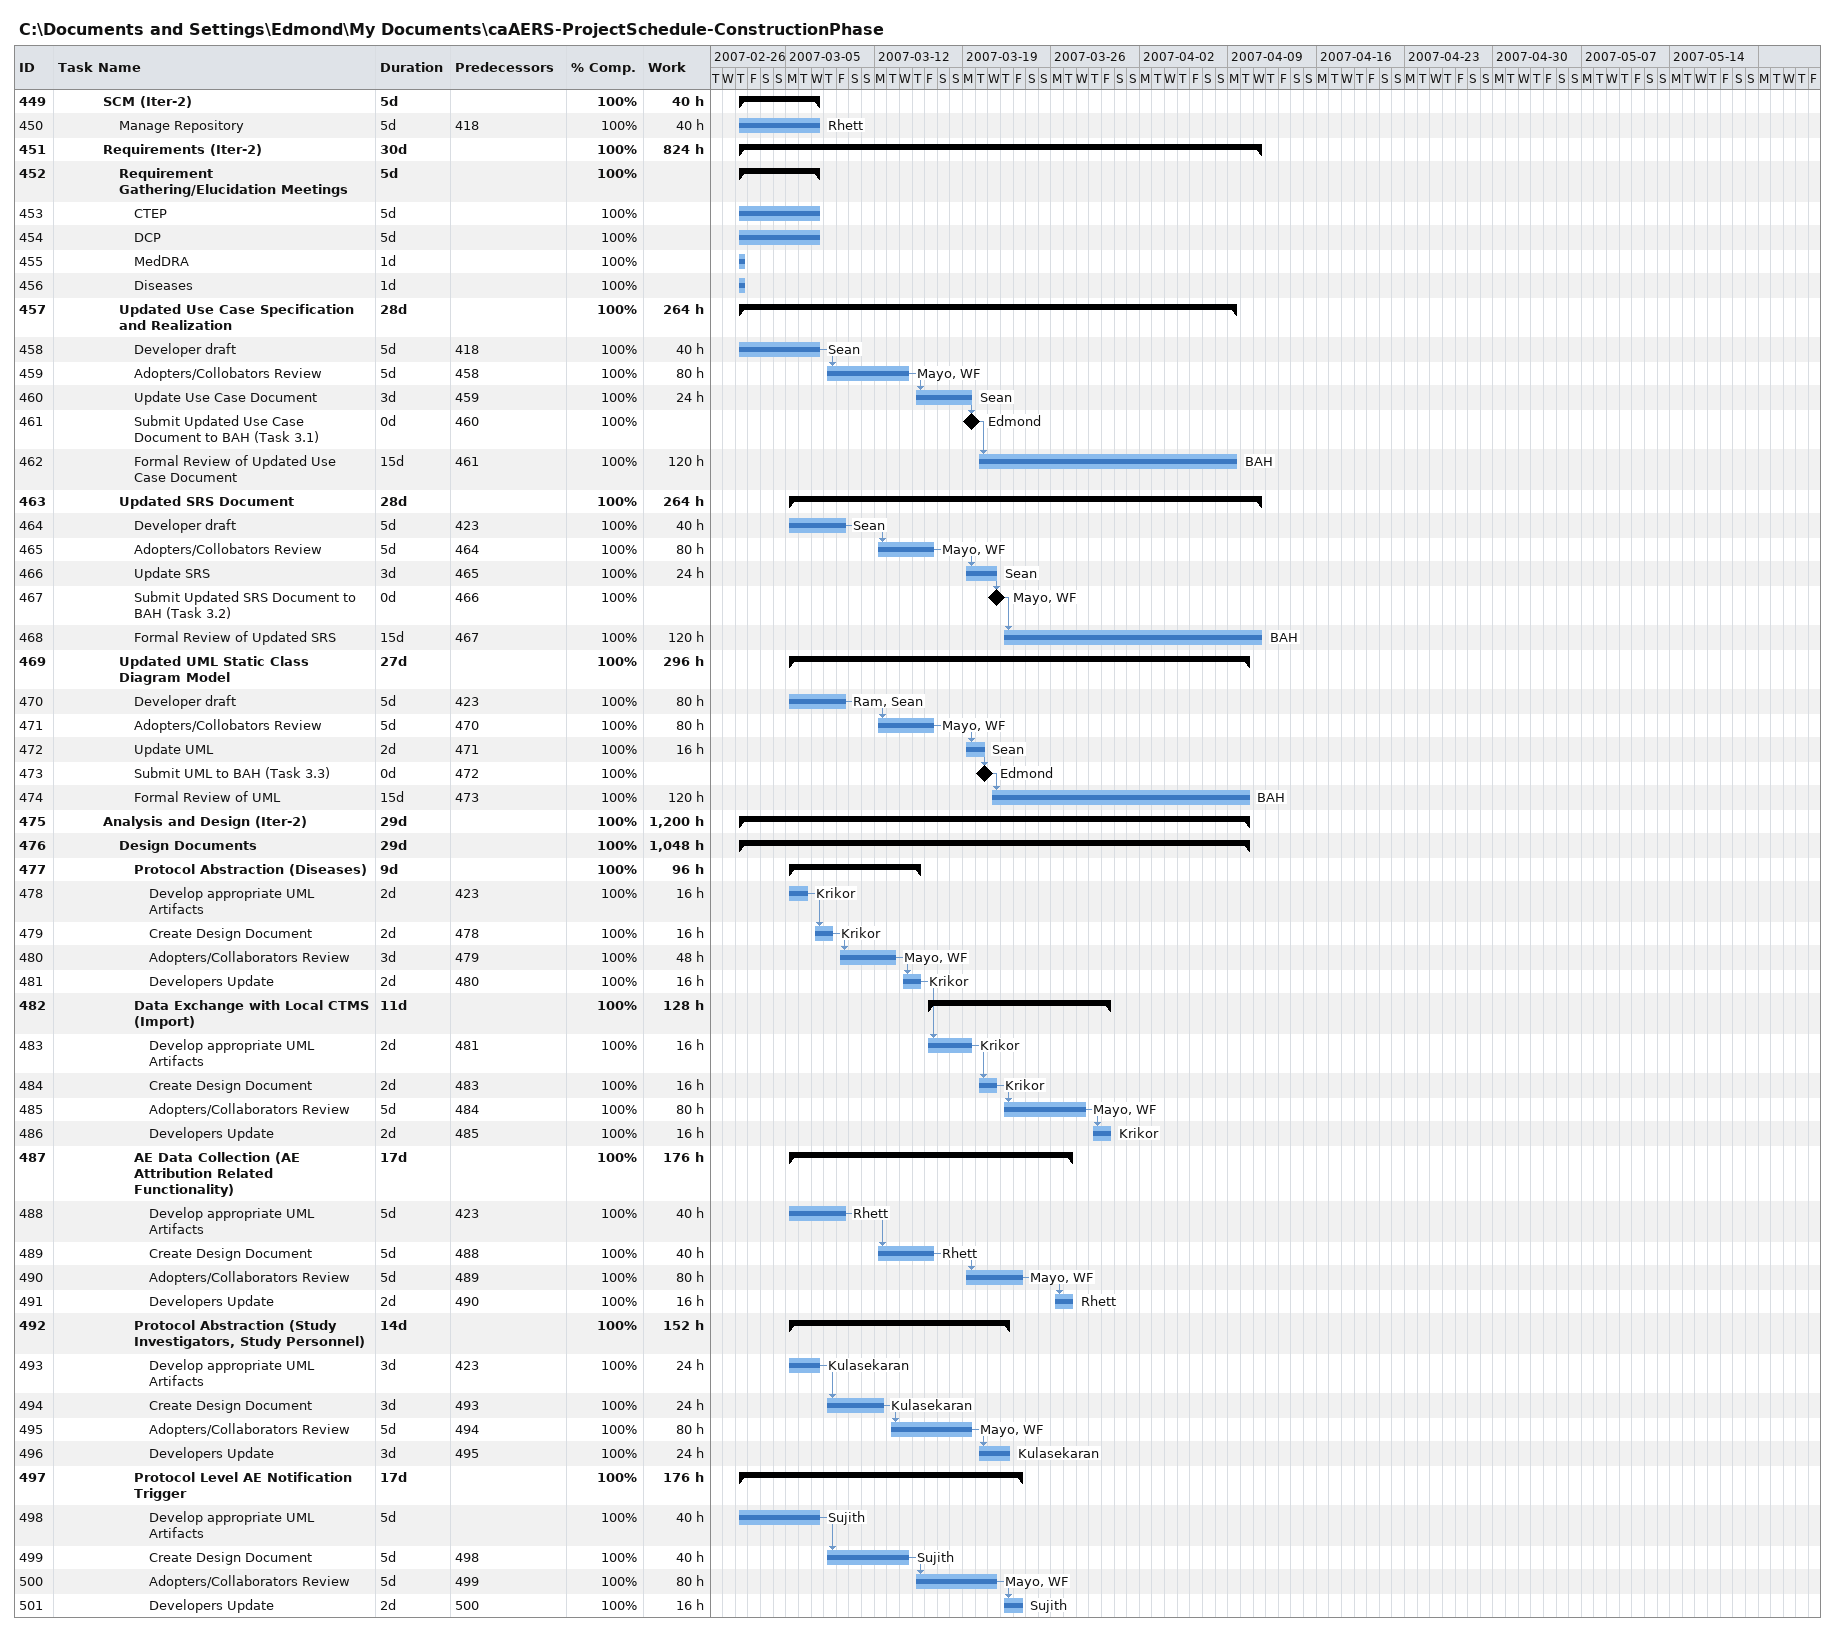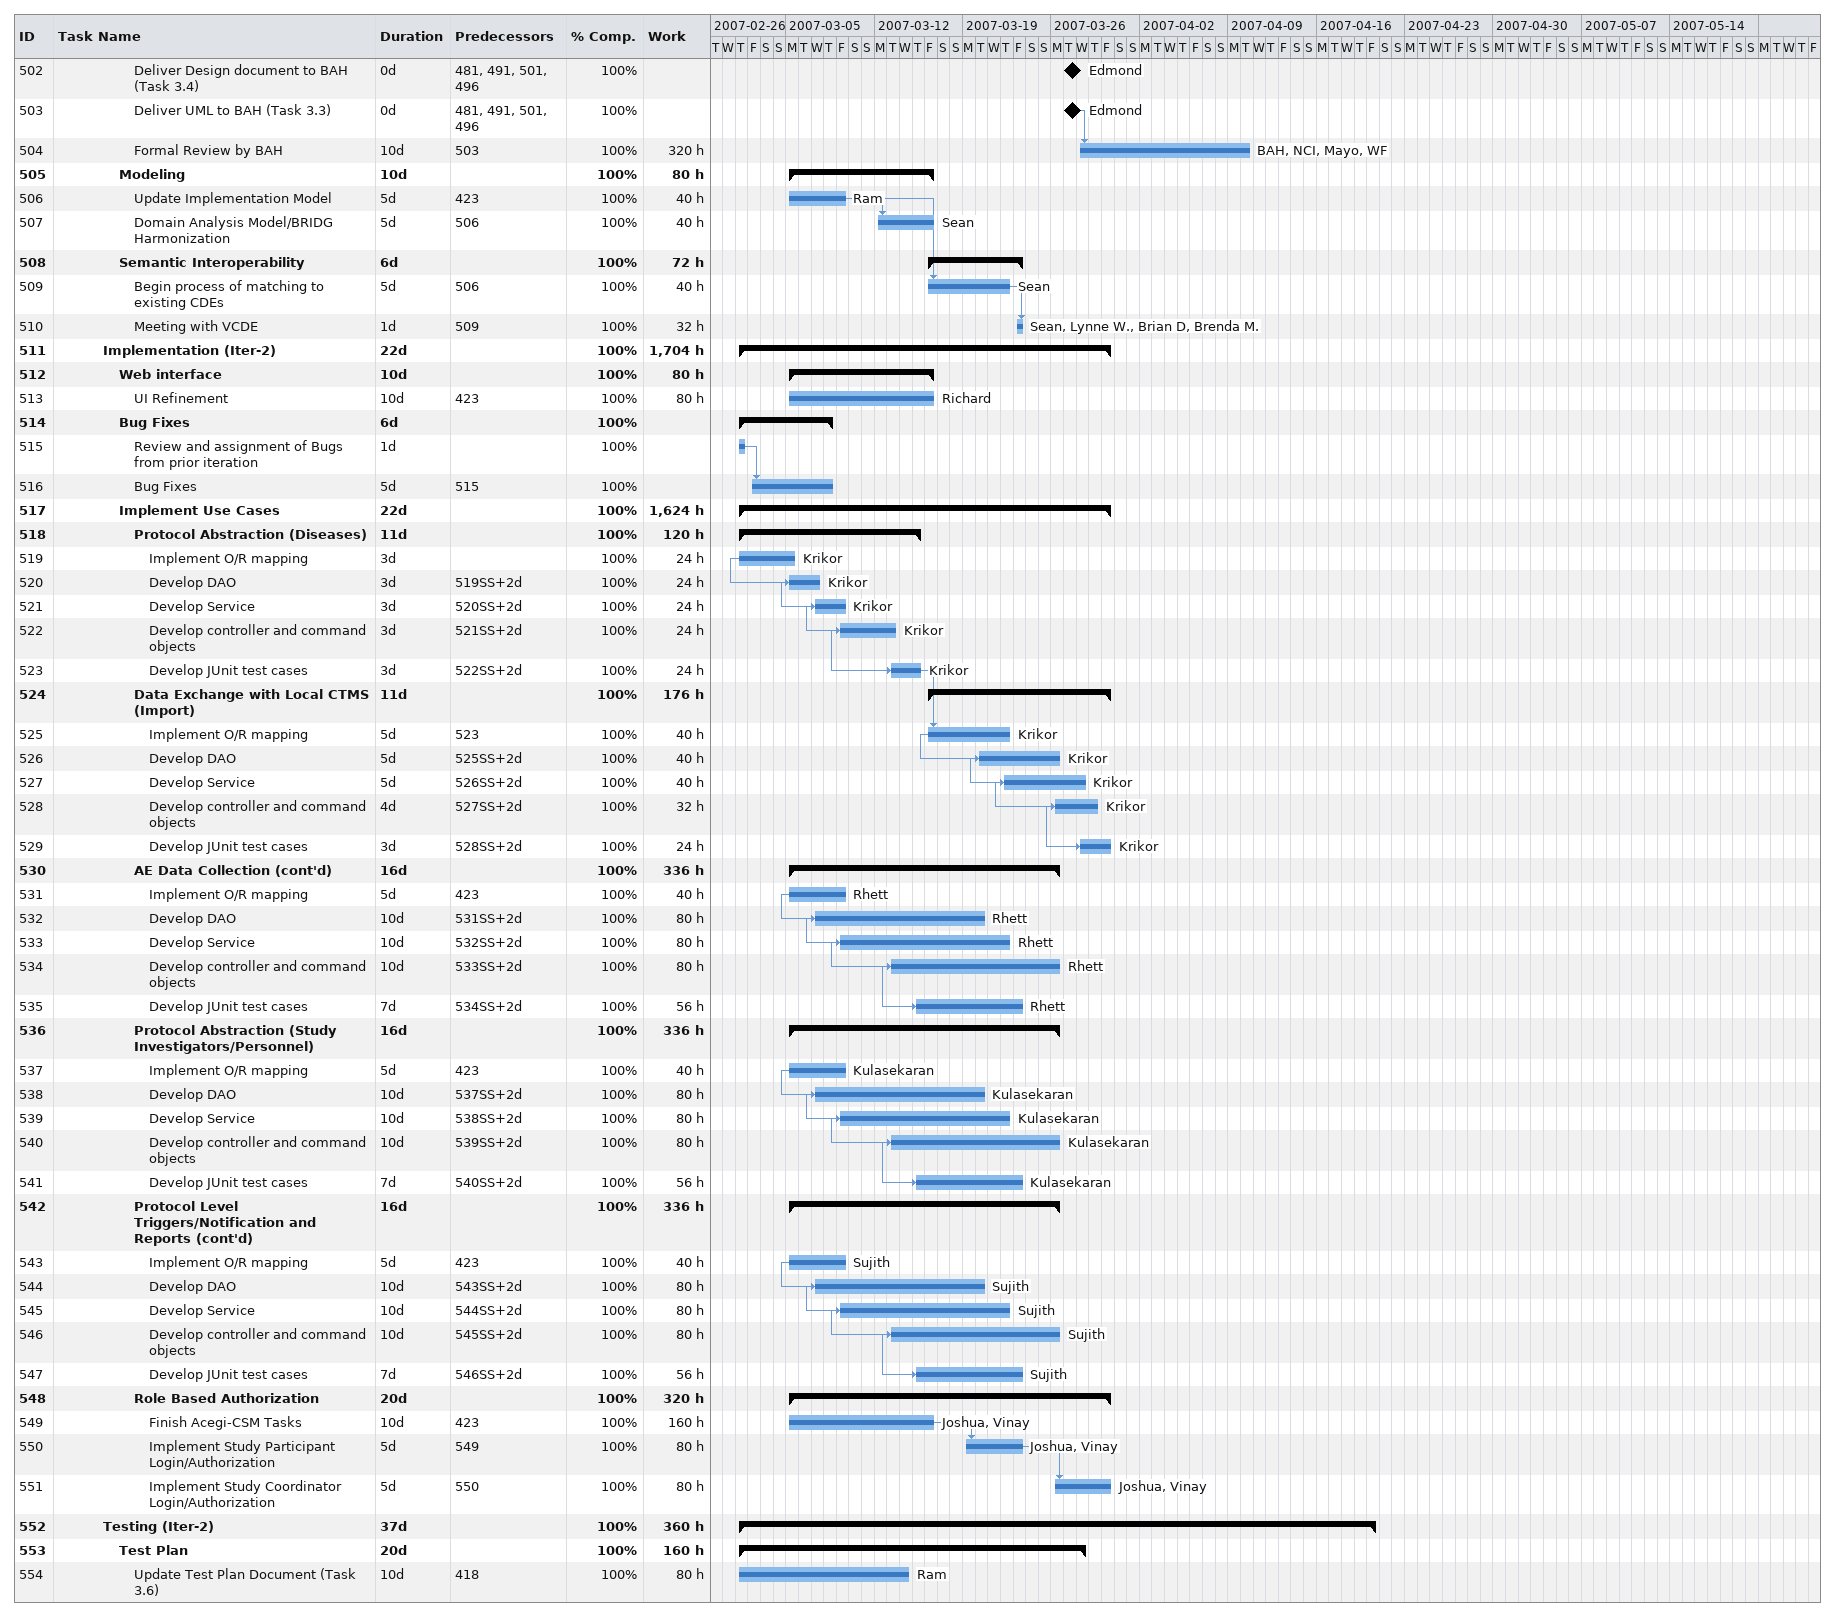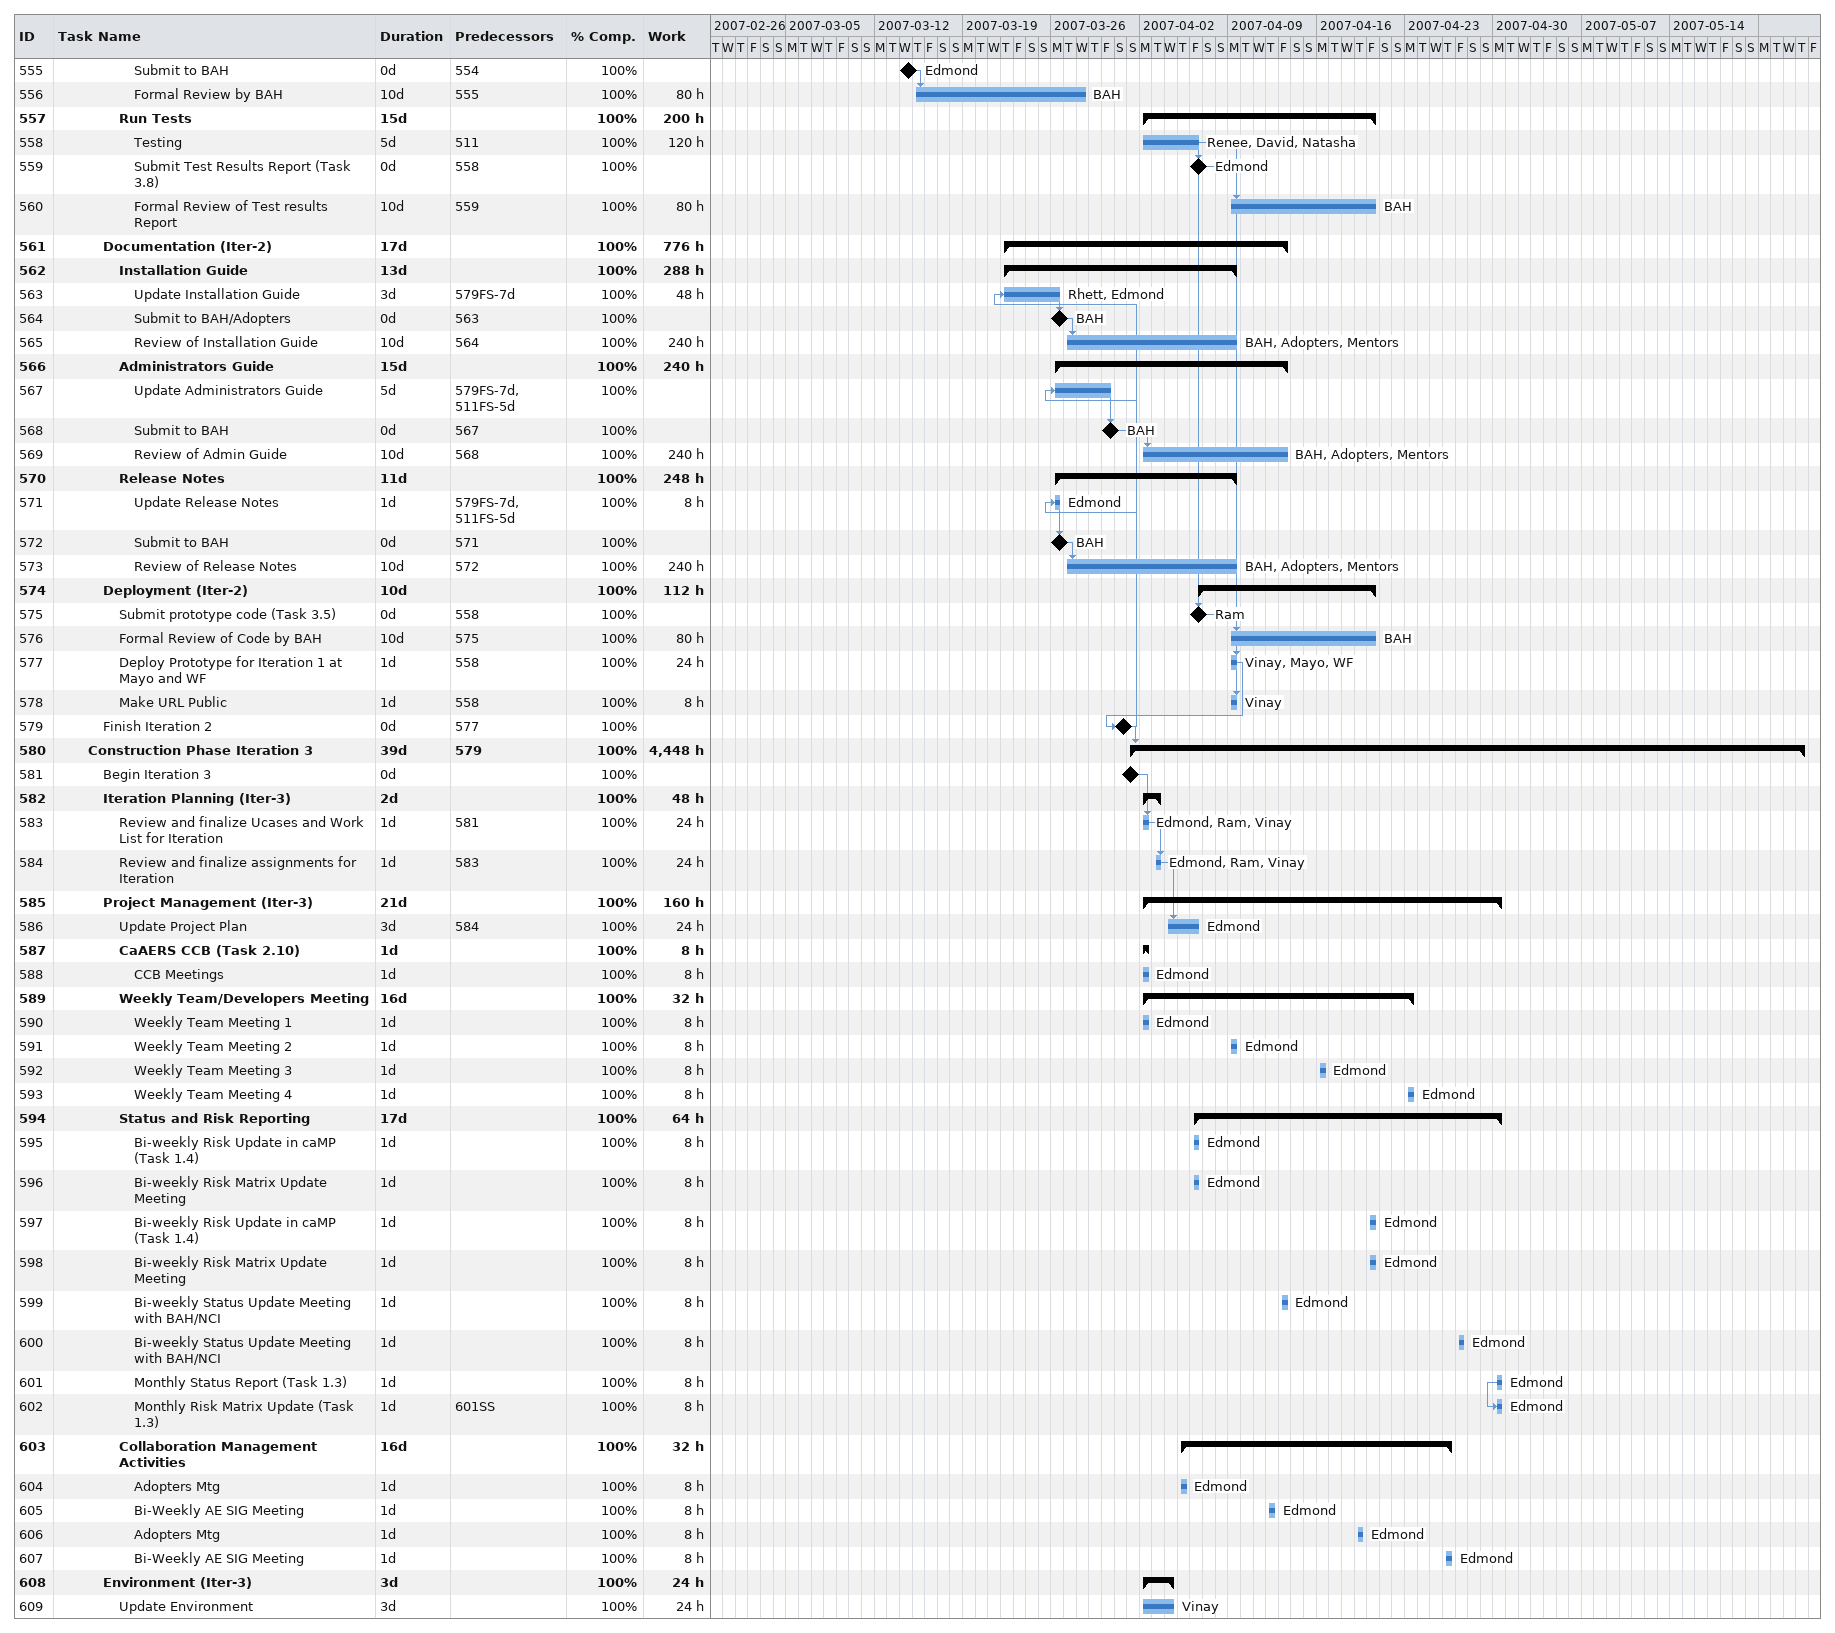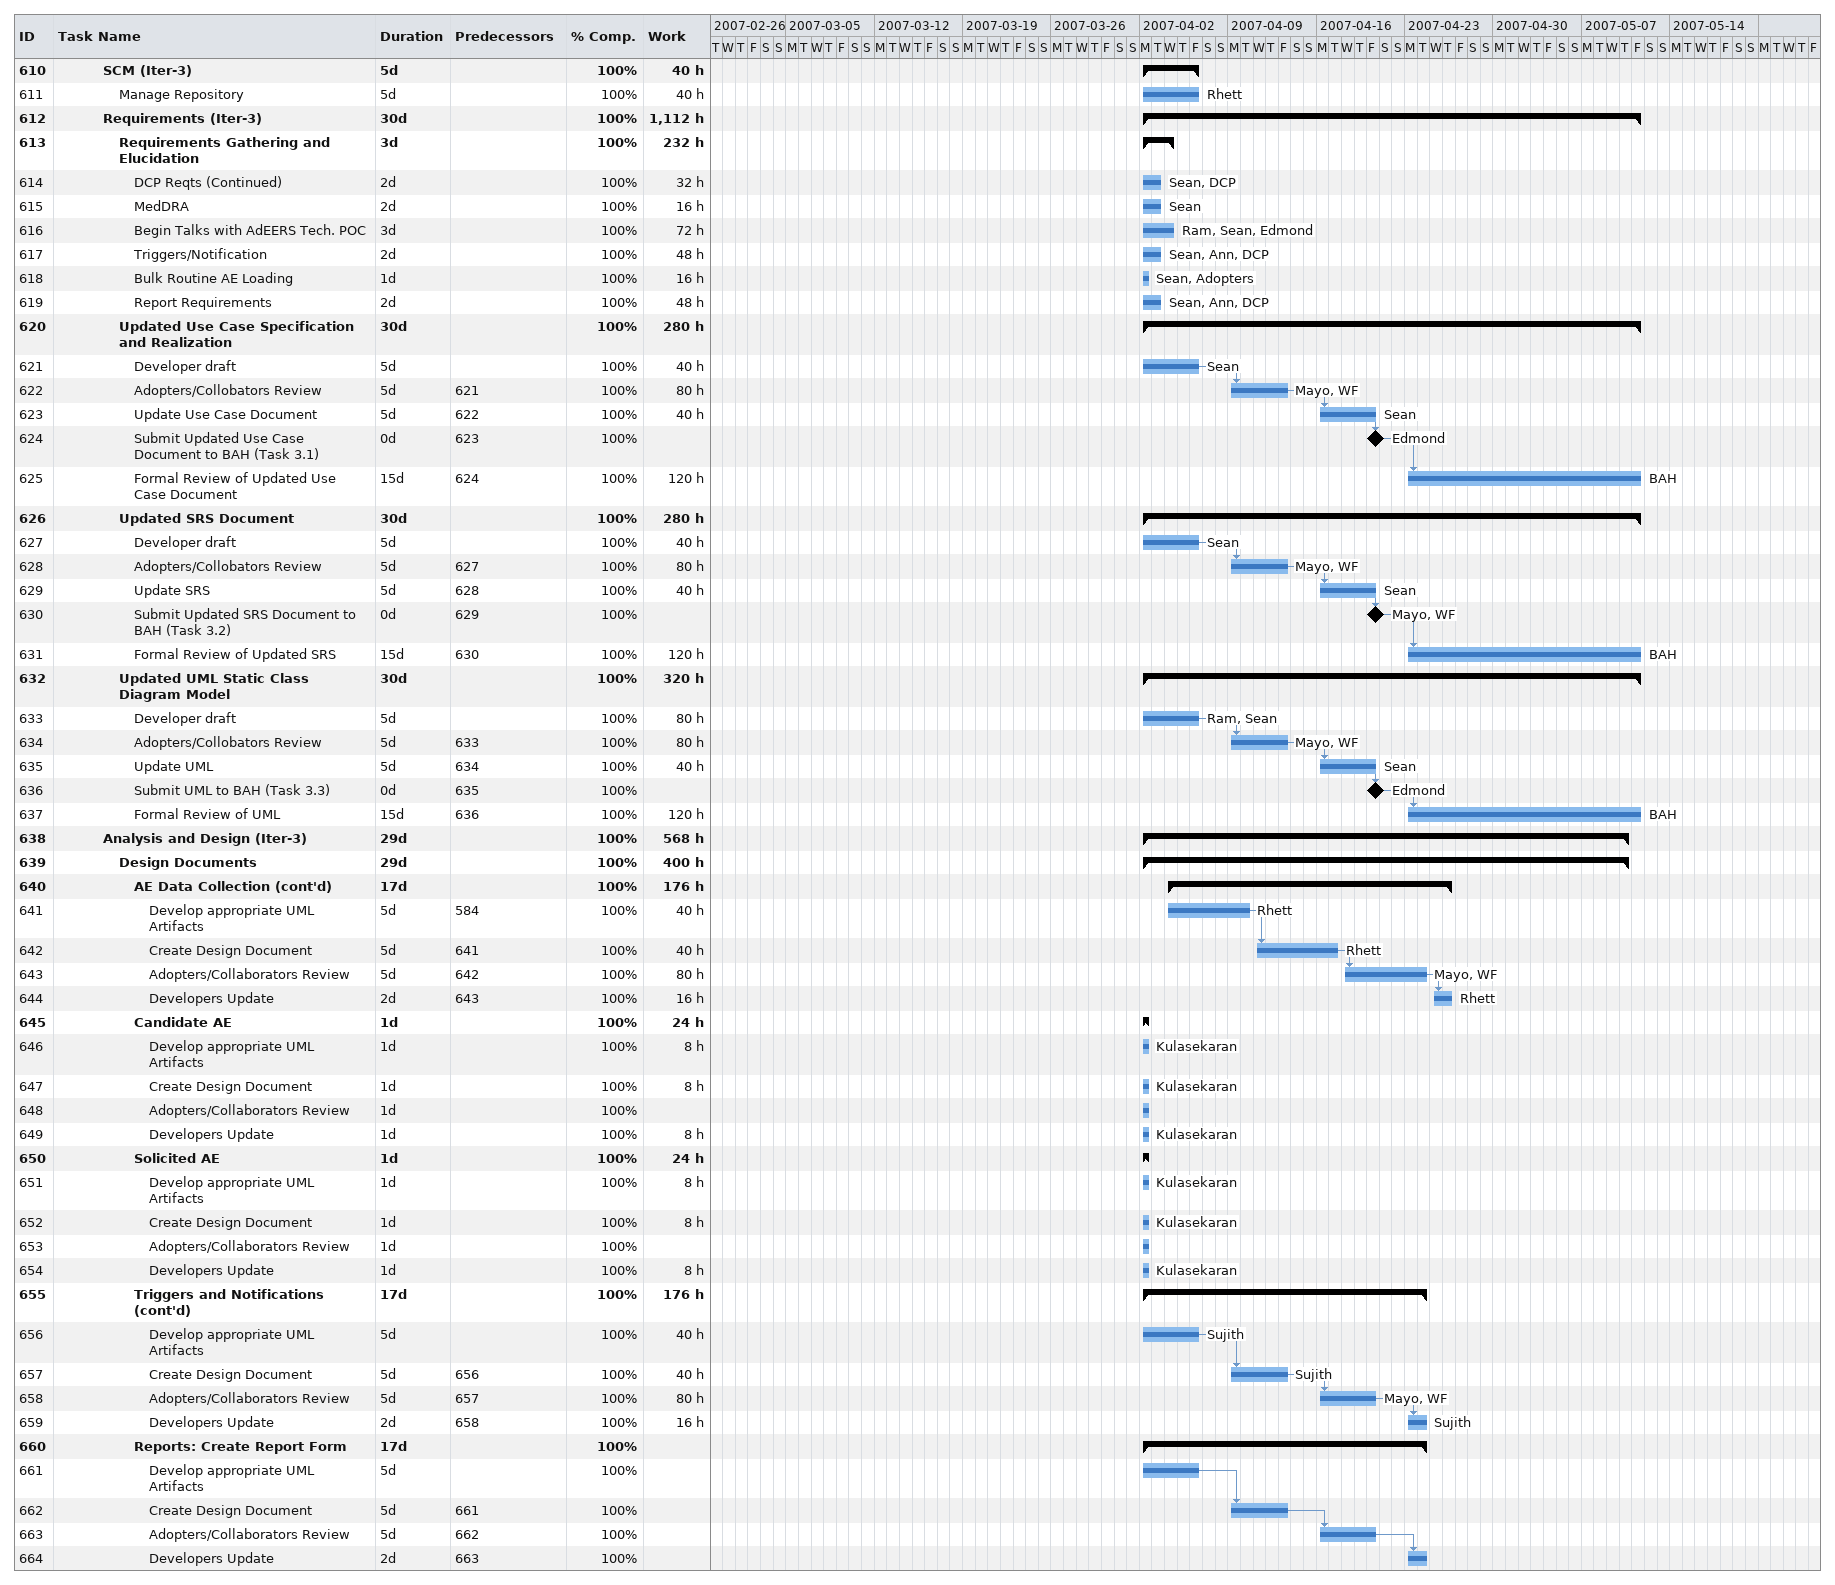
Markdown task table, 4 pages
C:\Documents and Settings\Edmond\My Documents\caAERS-ProjectSchedule-ConstructionPhase

| ID | Level | Task | Duration | Start | Finish | Predecessors | Resources | % complete | Work (h) |
|---|---|---|---|---|---|---|---|---|---|
| 449 | 4 | **SCM (Iter-2)** | 5d | 2007-03-01 | 2007-03-07 |  |  | 100 | 40 |
| 450 | 5 | Manage Repository | 5d | 2007-03-01 | 2007-03-07 | 418 | Rhett | 100 | 40 |
| 451 | 4 | **Requirements (Iter-2)** | 30d | 2007-03-01 | 2007-04-11 |  |  | 100 | 824 |
| 452 | 5 | **Requirement Gathering/Elucidation Meetings** | 5d | 2007-03-01 | 2007-03-07 |  |  | 100 |  |
| 453 | 6 | CTEP | 5d | 2007-03-01 | 2007-03-07 |  |  | 100 |  |
| 454 | 6 | DCP | 5d | 2007-03-01 | 2007-03-07 |  |  | 100 |  |
| 455 | 6 | MedDRA | 1d | 2007-03-01 | 2007-03-01 |  |  | 100 |  |
| 456 | 6 | Diseases | 1d | 2007-03-01 | 2007-03-01 |  |  | 100 |  |
| 457 | 5 | **Updated Use Case Specification and Realization** | 28d | 2007-03-01 | 2007-04-09 |  |  | 100 | 264 |
| 458 | 6 | Developer draft | 5d | 2007-03-01 | 2007-03-07 | 418 | Sean | 100 | 40 |
| 459 | 6 | Adopters/Collobators Review | 5d | 2007-03-08 | 2007-03-14 | 458 | Mayo, WF | 100 | 80 |
| 460 | 6 | Update Use Case Document | 3d | 2007-03-15 | 2007-03-19 | 459 | Sean | 100 | 24 |
| 461 | 6 | Submit Updated Use Case Document to BAH (Task 3.1) | 0d | 2007-03-19 | 2007-03-19 | 460 | Edmond | 100 |  |
| 462 | 6 | Formal Review of Updated Use Case Document | 15d | 2007-03-20 | 2007-04-09 | 461 | BAH | 100 | 120 |
| 463 | 5 | **Updated SRS Document** | 28d | 2007-03-05 | 2007-04-11 |  |  | 100 | 264 |
| 464 | 6 | Developer draft | 5d | 2007-03-05 | 2007-03-09 | 423 | Sean | 100 | 40 |
| 465 | 6 | Adopters/Collobators Review | 5d | 2007-03-12 | 2007-03-16 | 464 | Mayo, WF | 100 | 80 |
| 466 | 6 | Update SRS | 3d | 2007-03-19 | 2007-03-21 | 465 | Sean | 100 | 24 |
| 467 | 6 | Submit Updated SRS Document to BAH (Task 3.2) | 0d | 2007-03-21 | 2007-03-21 | 466 | Mayo, WF | 100 |  |
| 468 | 6 | Formal Review of Updated SRS | 15d | 2007-03-22 | 2007-04-11 | 467 | BAH | 100 | 120 |
| 469 | 5 | **Updated UML Static Class Diagram Model** | 27d | 2007-03-05 | 2007-04-10 |  |  | 100 | 296 |
| 470 | 6 | Developer draft | 5d | 2007-03-05 | 2007-03-09 | 423 | Ram, Sean | 100 | 80 |
| 471 | 6 | Adopters/Collobators Review | 5d | 2007-03-12 | 2007-03-16 | 470 | Mayo, WF | 100 | 80 |
| 472 | 6 | Update UML | 2d | 2007-03-19 | 2007-03-20 | 471 | Sean | 100 | 16 |
| 473 | 6 | Submit UML to BAH (Task 3.3) | 0d | 2007-03-20 | 2007-03-20 | 472 | Edmond | 100 |  |
| 474 | 6 | Formal Review of UML | 15d | 2007-03-21 | 2007-04-10 | 473 | BAH | 100 | 120 |
| 475 | 4 | **Analysis and Design (Iter-2)** | 29d | 2007-03-01 | 2007-04-10 |  |  | 100 | 1200 |
| 476 | 5 | **Design Documents** | 29d | 2007-03-01 | 2007-04-10 |  |  | 100 | 1048 |
| 477 | 6 | **Protocol Abstraction (Diseases)** | 9d | 2007-03-05 | 2007-03-15 |  |  | 100 | 96 |
| 478 | 7 | Develop appropriate UML Artifacts | 2d | 2007-03-05 | 2007-03-06 | 423 | Krikor | 100 | 16 |
| 479 | 7 | Create Design Document | 2d | 2007-03-07 | 2007-03-08 | 478 | Krikor | 100 | 16 |
| 480 | 7 | Adopters/Collaborators Review | 3d | 2007-03-09 | 2007-03-13 | 479 | Mayo, WF | 100 | 48 |
| 481 | 7 | Developers Update | 2d | 2007-03-14 | 2007-03-15 | 480 | Krikor | 100 | 16 |
| 482 | 6 | **Data Exchange with Local CTMS (Import)** | 11d | 2007-03-16 | 2007-03-30 |  |  | 100 | 128 |
| 483 | 7 | Develop appropriate UML Artifacts | 2d | 2007-03-16 | 2007-03-19 | 481 | Krikor | 100 | 16 |
| 484 | 7 | Create Design Document | 2d | 2007-03-20 | 2007-03-21 | 483 | Krikor | 100 | 16 |
| 485 | 7 | Adopters/Collaborators Review | 5d | 2007-03-22 | 2007-03-28 | 484 | Mayo, WF | 100 | 80 |
| 486 | 7 | Developers Update | 2d | 2007-03-29 | 2007-03-30 | 485 | Krikor | 100 | 16 |
| 487 | 6 | **AE Data Collection (AE Attribution Related Functionality)** | 17d | 2007-03-05 | 2007-03-27 |  |  | 100 | 176 |
| 488 | 7 | Develop appropriate UML Artifacts | 5d | 2007-03-05 | 2007-03-09 | 423 | Rhett | 100 | 40 |
| 489 | 7 | Create Design Document | 5d | 2007-03-12 | 2007-03-16 | 488 | Rhett | 100 | 40 |
| 490 | 7 | Adopters/Collaborators Review | 5d | 2007-03-19 | 2007-03-23 | 489 | Mayo, WF | 100 | 80 |
| 491 | 7 | Developers Update | 2d | 2007-03-26 | 2007-03-27 | 490 | Rhett | 100 | 16 |
| 492 | 6 | **Protocol Abstraction (Study Investigators, Study Personnel)** | 14d | 2007-03-05 | 2007-03-22 |  |  | 100 | 152 |
| 493 | 7 | Develop appropriate UML Artifacts | 3d | 2007-03-05 | 2007-03-07 | 423 | Kulasekaran | 100 | 24 |
| 494 | 7 | Create Design Document | 3d | 2007-03-08 | 2007-03-12 | 493 | Kulasekaran | 100 | 24 |
| 495 | 7 | Adopters/Collaborators Review | 5d | 2007-03-13 | 2007-03-19 | 494 | Mayo, WF | 100 | 80 |
| 496 | 7 | Developers Update | 3d | 2007-03-20 | 2007-03-22 | 495 | Kulasekaran | 100 | 24 |
| 497 | 6 | **Protocol Level AE Notification Trigger** | 17d | 2007-03-01 | 2007-03-23 |  |  | 100 | 176 |
| 498 | 7 | Develop appropriate UML Artifacts | 5d | 2007-03-01 | 2007-03-07 |  | Sujith | 100 | 40 |
| 499 | 7 | Create Design Document | 5d | 2007-03-08 | 2007-03-14 | 498 | Sujith | 100 | 40 |
| 500 | 7 | Adopters/Collaborators Review | 5d | 2007-03-15 | 2007-03-21 | 499 | Mayo, WF | 100 | 80 |
| 501 | 7 | Developers Update | 2d | 2007-03-22 | 2007-03-23 | 500 | Sujith | 100 | 16 |
| 502 | 6 | Deliver Design document to BAH (Task 3.4) | 0d | 2007-03-27 | 2007-03-27 | 481, 491, 501, 496 | Edmond | 100 |  |
| 503 | 6 | Deliver UML to BAH (Task 3.3) | 0d | 2007-03-27 | 2007-03-27 | 481, 491, 501, 496 | Edmond | 100 |  |
| 504 | 6 | Formal Review by BAH | 10d | 2007-03-28 | 2007-04-10 | 503 | BAH, NCI, Mayo, WF | 100 | 320 |
| 505 | 5 | **Modeling** | 10d | 2007-03-05 | 2007-03-16 |  |  | 100 | 80 |
| 506 | 6 | Update Implementation Model | 5d | 2007-03-05 | 2007-03-09 | 423 | Ram | 100 | 40 |
| 507 | 6 | Domain Analysis Model/BRIDG Harmonization | 5d | 2007-03-12 | 2007-03-16 | 506 | Sean | 100 | 40 |
| 508 | 5 | **Semantic Interoperability** | 6d | 2007-03-16 | 2007-03-23 |  |  | 100 | 72 |
| 509 | 6 | Begin process of matching to existing CDEs | 5d | 2007-03-16 | 2007-03-22 | 506 | Sean | 100 | 40 |
| 510 | 6 | Meeting with VCDE | 1d | 2007-03-23 | 2007-03-23 | 509 | Sean, Lynne W., Brian D, Brenda M. | 100 | 32 |
| 511 | 4 | **Implementation (Iter-2)** | 22d | 2007-03-01 | 2007-03-30 |  |  | 100 | 1704 |
| 512 | 5 | **Web interface** | 10d | 2007-03-05 | 2007-03-16 |  |  | 100 | 80 |
| 513 | 6 | UI Refinement | 10d | 2007-03-05 | 2007-03-16 | 423 | Richard | 100 | 80 |
| 514 | 5 | **Bug Fixes** | 6d | 2007-03-01 | 2007-03-08 |  |  | 100 |  |
| 515 | 6 | Review and assignment of Bugs from prior iteration | 1d | 2007-03-01 | 2007-03-01 |  |  | 100 |  |
| 516 | 6 | Bug Fixes | 5d | 2007-03-02 | 2007-03-08 | 515 |  | 100 |  |
| 517 | 5 | **Implement Use Cases** | 22d | 2007-03-01 | 2007-03-30 |  |  | 100 | 1624 |
| 518 | 6 | **Protocol Abstraction (Diseases)** | 11d | 2007-03-01 | 2007-03-15 |  |  | 100 | 120 |
| 519 | 7 | Implement O/R mapping | 3d | 2007-03-01 | 2007-03-05 |  | Krikor | 100 | 24 |
| 520 | 7 | Develop DAO | 3d | 2007-03-05 | 2007-03-07 | 519SS+2d | Krikor | 100 | 24 |
| 521 | 7 | Develop Service | 3d | 2007-03-07 | 2007-03-09 | 520SS+2d | Krikor | 100 | 24 |
| 522 | 7 | Develop controller and command objects | 3d | 2007-03-09 | 2007-03-13 | 521SS+2d | Krikor | 100 | 24 |
| 523 | 7 | Develop JUnit test cases | 3d | 2007-03-13 | 2007-03-15 | 522SS+2d | Krikor | 100 | 24 |
| 524 | 6 | **Data Exchange with Local CTMS (Import)** | 11d | 2007-03-16 | 2007-03-30 |  |  | 100 | 176 |
| 525 | 7 | Implement O/R mapping | 5d | 2007-03-16 | 2007-03-22 | 523 | Krikor | 100 | 40 |
| 526 | 7 | Develop DAO | 5d | 2007-03-20 | 2007-03-26 | 525SS+2d | Krikor | 100 | 40 |
| 527 | 7 | Develop Service | 5d | 2007-03-22 | 2007-03-28 | 526SS+2d | Krikor | 100 | 40 |
| 528 | 7 | Develop controller and command objects | 4d | 2007-03-26 | 2007-03-29 | 527SS+2d | Krikor | 100 | 32 |
| 529 | 7 | Develop JUnit test cases | 3d | 2007-03-28 | 2007-03-30 | 528SS+2d | Krikor | 100 | 24 |
| 530 | 6 | **AE Data Collection (cont'd)** | 16d | 2007-03-05 | 2007-03-26 |  |  | 100 | 336 |
| 531 | 7 | Implement O/R mapping | 5d | 2007-03-05 | 2007-03-09 | 423 | Rhett | 100 | 40 |
| 532 | 7 | Develop DAO | 10d | 2007-03-07 | 2007-03-20 | 531SS+2d | Rhett | 100 | 80 |
| 533 | 7 | Develop Service | 10d | 2007-03-09 | 2007-03-22 | 532SS+2d | Rhett | 100 | 80 |
| 534 | 7 | Develop controller and command objects | 10d | 2007-03-13 | 2007-03-26 | 533SS+2d | Rhett | 100 | 80 |
| 535 | 7 | Develop JUnit test cases | 7d | 2007-03-15 | 2007-03-23 | 534SS+2d | Rhett | 100 | 56 |
| 536 | 6 | **Protocol Abstraction (Study Investigators/Personnel)** | 16d | 2007-03-05 | 2007-03-26 |  |  | 100 | 336 |
| 537 | 7 | Implement O/R mapping | 5d | 2007-03-05 | 2007-03-09 | 423 | Kulasekaran | 100 | 40 |
| 538 | 7 | Develop DAO | 10d | 2007-03-07 | 2007-03-20 | 537SS+2d | Kulasekaran | 100 | 80 |
| 539 | 7 | Develop Service | 10d | 2007-03-09 | 2007-03-22 | 538SS+2d | Kulasekaran | 100 | 80 |
| 540 | 7 | Develop controller and command objects | 10d | 2007-03-13 | 2007-03-26 | 539SS+2d | Kulasekaran | 100 | 80 |
| 541 | 7 | Develop JUnit test cases | 7d | 2007-03-15 | 2007-03-23 | 540SS+2d | Kulasekaran | 100 | 56 |
| 542 | 6 | **Protocol Level Triggers/Notification and Reports (cont'd)** | 16d | 2007-03-05 | 2007-03-26 |  |  | 100 | 336 |
| 543 | 7 | Implement O/R mapping | 5d | 2007-03-05 | 2007-03-09 | 423 | Sujith | 100 | 40 |
| 544 | 7 | Develop DAO | 10d | 2007-03-07 | 2007-03-20 | 543SS+2d | Sujith | 100 | 80 |
| 545 | 7 | Develop Service | 10d | 2007-03-09 | 2007-03-22 | 544SS+2d | Sujith | 100 | 80 |
| 546 | 7 | Develop controller and command objects | 10d | 2007-03-13 | 2007-03-26 | 545SS+2d | Sujith | 100 | 80 |
| 547 | 7 | Develop JUnit test cases | 7d | 2007-03-15 | 2007-03-23 | 546SS+2d | Sujith | 100 | 56 |
| 548 | 6 | **Role Based Authorization** | 20d | 2007-03-05 | 2007-03-30 |  |  | 100 | 320 |
| 549 | 7 | Finish Acegi-CSM Tasks | 10d | 2007-03-05 | 2007-03-16 | 423 | Joshua, Vinay | 100 | 160 |
| 550 | 7 | Implement Study Participant Login/Authorization | 5d | 2007-03-19 | 2007-03-23 | 549 | Joshua, Vinay | 100 | 80 |
| 551 | 7 | Implement Study Coordinator Login/Authorization | 5d | 2007-03-26 | 2007-03-30 | 550 | Joshua, Vinay | 100 | 80 |
| 552 | 4 | **Testing (Iter-2)** | 37d | 2007-03-01 | 2007-04-20 |  |  | 100 | 360 |
| 553 | 5 | **Test Plan** | 20d | 2007-03-01 | 2007-03-28 |  |  | 100 | 160 |
| 554 | 6 | Update Test Plan Document (Task 3.6) | 10d | 2007-03-01 | 2007-03-14 | 418 | Ram | 100 | 80 |
| 555 | 6 | Submit to BAH | 0d | 2007-03-14 | 2007-03-14 | 554 | Edmond | 100 |  |
| 556 | 6 | Formal Review by BAH | 10d | 2007-03-15 | 2007-03-28 | 555 | BAH | 100 | 80 |
| 557 | 5 | **Run Tests** | 15d | 2007-04-02 | 2007-04-20 |  |  | 100 | 200 |
| 558 | 6 | Testing | 5d | 2007-04-02 | 2007-04-06 | 511 | Renee, David, Natasha | 100 | 120 |
| 559 | 6 | Submit Test Results Report (Task 3.8) | 0d | 2007-04-06 | 2007-04-06 | 558 | Edmond | 100 |  |
| 560 | 6 | Formal Review of Test results Report | 10d | 2007-04-09 | 2007-04-20 | 559 | BAH | 100 | 80 |
| 561 | 4 | **Documentation (Iter-2)** | 17d | 2007-03-22 | 2007-04-13 |  |  | 100 | 776 |
| 562 | 5 | **Installation Guide** | 13d | 2007-03-22 | 2007-04-09 |  |  | 100 | 288 |
| 563 | 6 | Update Installation Guide | 3d | 2007-03-22 | 2007-03-26 | 579FS-7d | Rhett, Edmond | 100 | 48 |
| 564 | 6 | Submit to BAH/Adopters | 0d | 2007-03-26 | 2007-03-26 | 563 | BAH | 100 |  |
| 565 | 6 | Review of Installation Guide | 10d | 2007-03-27 | 2007-04-09 | 564 | BAH, Adopters, Mentors | 100 | 240 |
| 566 | 5 | **Administrators Guide** | 15d | 2007-03-26 | 2007-04-13 |  |  | 100 | 240 |
| 567 | 6 | Update Administrators Guide | 5d | 2007-03-26 | 2007-03-30 | 579FS-7d, 511FS-5d |  | 100 |  |
| 568 | 6 | Submit to BAH | 0d | 2007-03-30 | 2007-03-30 | 567 | BAH | 100 |  |
| 569 | 6 | Review of Admin Guide | 10d | 2007-04-02 | 2007-04-13 | 568 | BAH, Adopters, Mentors | 100 | 240 |
| 570 | 5 | **Release Notes** | 11d | 2007-03-26 | 2007-04-09 |  |  | 100 | 248 |
| 571 | 6 | Update Release Notes | 1d | 2007-03-26 | 2007-03-26 | 579FS-7d, 511FS-5d | Edmond | 100 | 8 |
| 572 | 6 | Submit to BAH | 0d | 2007-03-26 | 2007-03-26 | 571 | BAH | 100 |  |
| 573 | 6 | Review of Release Notes | 10d | 2007-03-27 | 2007-04-09 | 572 | BAH, Adopters, Mentors | 100 | 240 |
| 574 | 4 | **Deployment (Iter-2)** | 10d | 2007-04-06 | 2007-04-20 |  |  | 100 | 112 |
| 575 | 5 | Submit prototype code (Task 3.5) | 0d | 2007-04-06 | 2007-04-06 | 558 | Ram | 100 |  |
| 576 | 5 | Formal Review of Code by BAH | 10d | 2007-04-09 | 2007-04-20 | 575 | BAH | 100 | 80 |
| 577 | 5 | Deploy Prototype for Iteration 1 at Mayo and WF | 1d | 2007-04-09 | 2007-04-09 | 558 | Vinay, Mayo, WF | 100 | 24 |
| 578 | 5 | Make URL Public | 1d | 2007-04-09 | 2007-04-09 | 558 | Vinay | 100 | 8 |
| 579 | 4 | Finish Iteration 2 | 0d | 2007-03-31 | 2007-03-31 | 577 |  | 100 |  |
| 580 | 3 | **Construction Phase Iteration 3** | 39d | 2007-04-01 | 2007-05-24 | 579 |  | 100 | 4448 |
| 581 | 4 | Begin Iteration 3 | 0d | 2007-04-01 | 2007-04-01 |  |  | 100 |  |
| 582 | 4 | **Iteration Planning (Iter-3)** | 2d | 2007-04-02 | 2007-04-03 |  |  | 100 | 48 |
| 583 | 5 | Review and finalize Ucases and Work List for Iteration | 1d | 2007-04-02 | 2007-04-02 | 581 | Edmond, Ram, Vinay | 100 | 24 |
| 584 | 5 | Review and finalize assignments for Iteration | 1d | 2007-04-03 | 2007-04-03 | 583 | Edmond, Ram, Vinay | 100 | 24 |
| 585 | 4 | **Project Management (Iter-3)** | 21d | 2007-04-02 | 2007-04-30 |  |  | 100 | 160 |
| 586 | 5 | Update Project Plan | 3d | 2007-04-04 | 2007-04-06 | 584 | Edmond | 100 | 24 |
| 587 | 5 | **CaAERS CCB (Task 2.10)** | 1d | 2007-04-02 | 2007-04-02 |  |  | 100 | 8 |
| 588 | 6 | CCB Meetings | 1d | 2007-04-02 | 2007-04-02 |  | Edmond | 100 | 8 |
| 589 | 5 | **Weekly Team/Developers Meeting** | 16d | 2007-04-02 | 2007-04-23 |  |  | 100 | 32 |
| 590 | 6 | Weekly Team Meeting 1 | 1d | 2007-04-02 | 2007-04-02 |  | Edmond | 100 | 8 |
| 591 | 6 | Weekly Team Meeting 2 | 1d | 2007-04-09 | 2007-04-09 |  | Edmond | 100 | 8 |
| 592 | 6 | Weekly Team Meeting 3 | 1d | 2007-04-16 | 2007-04-16 |  | Edmond | 100 | 8 |
| 593 | 6 | Weekly Team Meeting 4 | 1d | 2007-04-23 | 2007-04-23 |  | Edmond | 100 | 8 |
| 594 | 5 | **Status and Risk Reporting** | 17d | 2007-04-06 | 2007-04-30 |  |  | 100 | 64 |
| 595 | 6 | Bi-weekly Risk Update in caMP (Task 1.4) | 1d | 2007-04-06 | 2007-04-06 |  | Edmond | 100 | 8 |
| 596 | 6 | Bi-weekly Risk Matrix Update Meeting | 1d | 2007-04-06 | 2007-04-06 |  | Edmond | 100 | 8 |
| 597 | 6 | Bi-weekly Risk Update in caMP (Task 1.4) | 1d | 2007-04-20 | 2007-04-20 |  | Edmond | 100 | 8 |
| 598 | 6 | Bi-weekly Risk Matrix Update Meeting | 1d | 2007-04-20 | 2007-04-20 |  | Edmond | 100 | 8 |
| 599 | 6 | Bi-weekly Status Update Meeting with BAH/NCI | 1d | 2007-04-13 | 2007-04-13 |  | Edmond | 100 | 8 |
| 600 | 6 | Bi-weekly Status Update Meeting with BAH/NCI | 1d | 2007-04-27 | 2007-04-27 |  | Edmond | 100 | 8 |
| 601 | 6 | Monthly Status Report (Task 1.3) | 1d | 2007-04-30 | 2007-04-30 |  | Edmond | 100 | 8 |
| 602 | 6 | Monthly Risk Matrix Update (Task 1.3) | 1d | 2007-04-30 | 2007-04-30 | 601SS | Edmond | 100 | 8 |
| 603 | 5 | **Collaboration Management Activities** | 16d | 2007-04-05 | 2007-04-26 |  |  | 100 | 32 |
| 604 | 6 | Adopters Mtg | 1d | 2007-04-05 | 2007-04-05 |  | Edmond | 100 | 8 |
| 605 | 6 | Bi-Weekly AE SIG Meeting | 1d | 2007-04-12 | 2007-04-12 |  | Edmond | 100 | 8 |
| 606 | 6 | Adopters Mtg | 1d | 2007-04-19 | 2007-04-19 |  | Edmond | 100 | 8 |
| 607 | 6 | Bi-Weekly AE SIG Meeting | 1d | 2007-04-26 | 2007-04-26 |  | Edmond | 100 | 8 |
| 608 | 4 | **Environment (Iter-3)** | 3d | 2007-04-02 | 2007-04-04 |  |  | 100 | 24 |
| 609 | 5 | Update Environment | 3d | 2007-04-02 | 2007-04-04 |  | Vinay | 100 | 24 |
| 610 | 4 | **SCM (Iter-3)** | 5d | 2007-04-02 | 2007-04-06 |  |  | 100 | 40 |
| 611 | 5 | Manage Repository | 5d | 2007-04-02 | 2007-04-06 |  | Rhett | 100 | 40 |
| 612 | 4 | **Requirements (Iter-3)** | 30d | 2007-04-02 | 2007-05-11 |  |  | 100 | 1112 |
| 613 | 5 | **Requirements Gathering and Elucidation** | 3d | 2007-04-02 | 2007-04-04 |  |  | 100 | 232 |
| 614 | 6 | DCP Reqts (Continued) | 2d | 2007-04-02 | 2007-04-03 |  | Sean, DCP | 100 | 32 |
| 615 | 6 | MedDRA | 2d | 2007-04-02 | 2007-04-03 |  | Sean | 100 | 16 |
| 616 | 6 | Begin Talks with AdEERS Tech. POC | 3d | 2007-04-02 | 2007-04-04 |  | Ram, Sean, Edmond | 100 | 72 |
| 617 | 6 | Triggers/Notification | 2d | 2007-04-02 | 2007-04-03 |  | Sean, Ann, DCP | 100 | 48 |
| 618 | 6 | Bulk Routine AE Loading | 1d | 2007-04-02 | 2007-04-02 |  | Sean, Adopters | 100 | 16 |
| 619 | 6 | Report Requirements | 2d | 2007-04-02 | 2007-04-03 |  | Sean, Ann, DCP | 100 | 48 |
| 620 | 5 | **Updated Use Case Specification and Realization** | 30d | 2007-04-02 | 2007-05-11 |  |  | 100 | 280 |
| 621 | 6 | Developer draft | 5d | 2007-04-02 | 2007-04-06 |  | Sean | 100 | 40 |
| 622 | 6 | Adopters/Collobators Review | 5d | 2007-04-09 | 2007-04-13 | 621 | Mayo, WF | 100 | 80 |
| 623 | 6 | Update Use Case Document | 5d | 2007-04-16 | 2007-04-20 | 622 | Sean | 100 | 40 |
| 624 | 6 | Submit Updated Use Case Document to BAH (Task 3.1) | 0d | 2007-04-20 | 2007-04-20 | 623 | Edmond | 100 |  |
| 625 | 6 | Formal Review of Updated Use Case Document | 15d | 2007-04-23 | 2007-05-11 | 624 | BAH | 100 | 120 |
| 626 | 5 | **Updated SRS Document** | 30d | 2007-04-02 | 2007-05-11 |  |  | 100 | 280 |
| 627 | 6 | Developer draft | 5d | 2007-04-02 | 2007-04-06 |  | Sean | 100 | 40 |
| 628 | 6 | Adopters/Collobators Review | 5d | 2007-04-09 | 2007-04-13 | 627 | Mayo, WF | 100 | 80 |
| 629 | 6 | Update SRS | 5d | 2007-04-16 | 2007-04-20 | 628 | Sean | 100 | 40 |
| 630 | 6 | Submit Updated SRS Document to BAH (Task 3.2) | 0d | 2007-04-20 | 2007-04-20 | 629 | Mayo, WF | 100 |  |
| 631 | 6 | Formal Review of Updated SRS | 15d | 2007-04-23 | 2007-05-11 | 630 | BAH | 100 | 120 |
| 632 | 5 | **Updated UML Static Class Diagram Model** | 30d | 2007-04-02 | 2007-05-11 |  |  | 100 | 320 |
| 633 | 6 | Developer draft | 5d | 2007-04-02 | 2007-04-06 |  | Ram, Sean | 100 | 80 |
| 634 | 6 | Adopters/Collobators Review | 5d | 2007-04-09 | 2007-04-13 | 633 | Mayo, WF | 100 | 80 |
| 635 | 6 | Update UML | 5d | 2007-04-16 | 2007-04-20 | 634 | Sean | 100 | 40 |
| 636 | 6 | Submit UML to BAH (Task 3.3) | 0d | 2007-04-20 | 2007-04-20 | 635 | Edmond | 100 |  |
| 637 | 6 | Formal Review of UML | 15d | 2007-04-23 | 2007-05-11 | 636 | BAH | 100 | 120 |
| 638 | 4 | **Analysis and Design (Iter-3)** | 29d | 2007-04-02 | 2007-05-10 |  |  | 100 | 568 |
| 639 | 5 | **Design Documents** | 29d | 2007-04-02 | 2007-05-10 |  |  | 100 | 400 |
| 640 | 6 | **AE Data Collection (cont'd)** | 17d | 2007-04-04 | 2007-04-26 |  |  | 100 | 176 |
| 641 | 7 | Develop appropriate UML Artifacts | 5d | 2007-04-04 | 2007-04-10 | 584 | Rhett | 100 | 40 |
| 642 | 7 | Create Design Document | 5d | 2007-04-11 | 2007-04-17 | 641 | Rhett | 100 | 40 |
| 643 | 7 | Adopters/Collaborators Review | 5d | 2007-04-18 | 2007-04-24 | 642 | Mayo, WF | 100 | 80 |
| 644 | 7 | Developers Update | 2d | 2007-04-25 | 2007-04-26 | 643 | Rhett | 100 | 16 |
| 645 | 6 | **Candidate AE** | 1d | 2007-04-02 | 2007-04-02 |  |  | 100 | 24 |
| 646 | 7 | Develop appropriate UML Artifacts | 1d | 2007-04-02 | 2007-04-02 |  | Kulasekaran | 100 | 8 |
| 647 | 7 | Create Design Document | 1d | 2007-04-02 | 2007-04-02 |  | Kulasekaran | 100 | 8 |
| 648 | 7 | Adopters/Collaborators Review | 1d | 2007-04-02 | 2007-04-02 |  |  | 100 |  |
| 649 | 7 | Developers Update | 1d | 2007-04-02 | 2007-04-02 |  | Kulasekaran | 100 | 8 |
| 650 | 6 | **Solicited AE** | 1d | 2007-04-02 | 2007-04-02 |  |  | 100 | 24 |
| 651 | 7 | Develop appropriate UML Artifacts | 1d | 2007-04-02 | 2007-04-02 |  | Kulasekaran | 100 | 8 |
| 652 | 7 | Create Design Document | 1d | 2007-04-02 | 2007-04-02 |  | Kulasekaran | 100 | 8 |
| 653 | 7 | Adopters/Collaborators Review | 1d | 2007-04-02 | 2007-04-02 |  |  | 100 |  |
| 654 | 7 | Developers Update | 1d | 2007-04-02 | 2007-04-02 |  | Kulasekaran | 100 | 8 |
| 655 | 6 | **Triggers and Notifications (cont'd)** | 17d | 2007-04-02 | 2007-04-24 |  |  | 100 | 176 |
| 656 | 7 | Develop appropriate UML Artifacts | 5d | 2007-04-02 | 2007-04-06 |  | Sujith | 100 | 40 |
| 657 | 7 | Create Design Document | 5d | 2007-04-09 | 2007-04-13 | 656 | Sujith | 100 | 40 |
| 658 | 7 | Adopters/Collaborators Review | 5d | 2007-04-16 | 2007-04-20 | 657 | Mayo, WF | 100 | 80 |
| 659 | 7 | Developers Update | 2d | 2007-04-23 | 2007-04-24 | 658 | Sujith | 100 | 16 |
| 660 | 6 | **Reports: Create Report Form** | 17d | 2007-04-02 | 2007-04-24 |  |  | 100 |  |
| 661 | 7 | Develop appropriate UML Artifacts | 5d | 2007-04-02 | 2007-04-06 |  |  | 100 |  |
| 662 | 7 | Create Design Document | 5d | 2007-04-09 | 2007-04-13 | 661 |  | 100 |  |
| 663 | 7 | Adopters/Collaborators Review | 5d | 2007-04-16 | 2007-04-20 | 662 |  | 100 |  |
| 664 | 7 | Developers Update | 2d | 2007-04-23 | 2007-04-24 | 663 |  | 100 |  |
